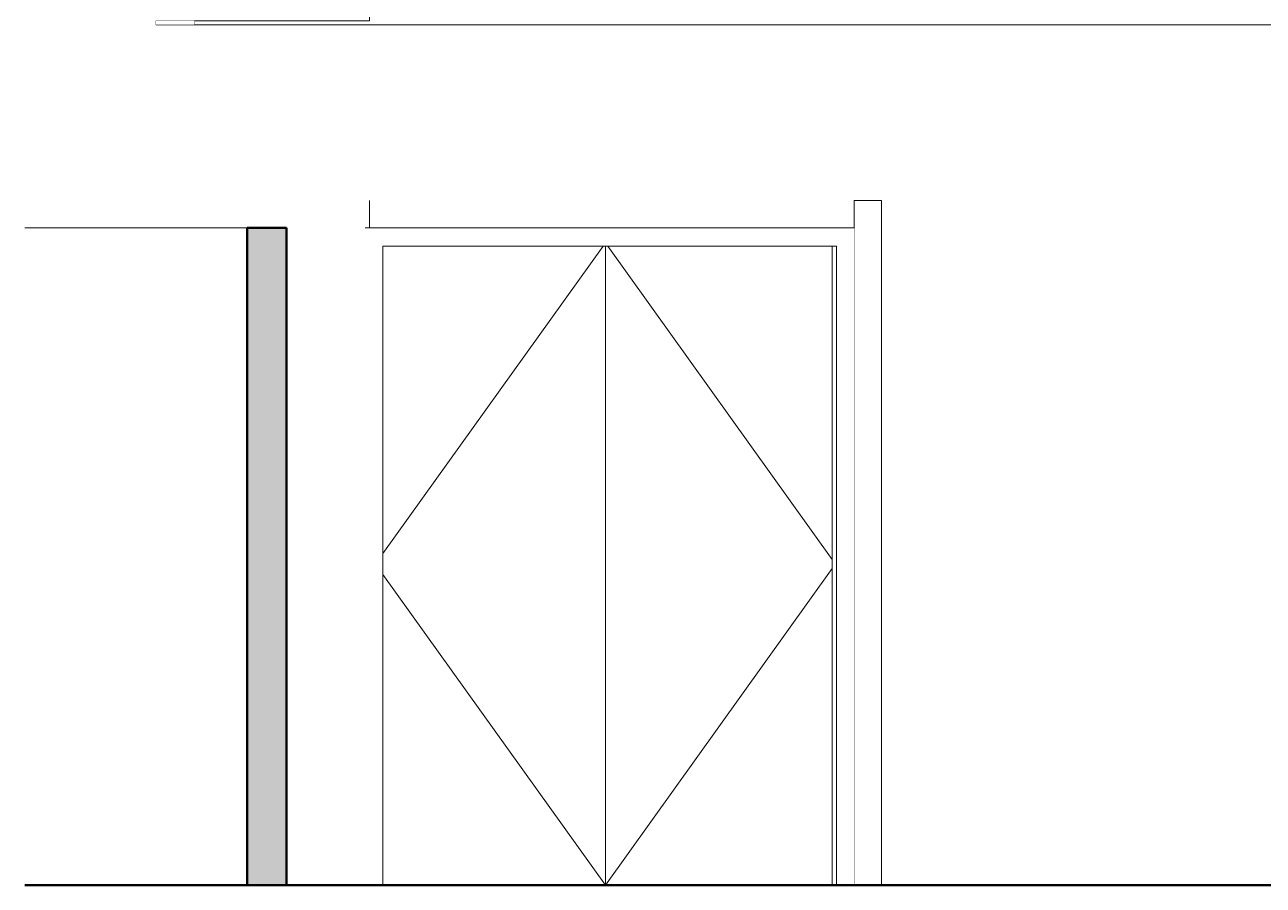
# Model space of a CAD drawing. Header units: millimetres. Extents: x -46169 to 237885, y -84465 to 18123.
# Drawn here: x 164194 to 168719, y -84333 to -81191 of the extents above; entities that cross this region are included whole.
import ezdxf

# ---------------------------------------------------------------- set-up
doc = ezdxf.new("R2010")
doc.units = ezdxf.units.MM
doc.header["$MEASUREMENT"] = 0
doc.linetypes.add('Wipeout_Contour', pattern=[1000, 0, -1000])
for name, color, linetype, lineweight in [('0_Pen_No__85', 8, 'Continuous', 20), ('New_A-25-M_Wall_Ext_Pen_No__87', 8, 'Continuous', 20), ('New_A-25-M_Wall_Int_Pen_No__87', 8, 'Continuous', 20), ('New_ArchiCAD Doors_Pen_No__3', 7, 'Continuous', 18), ('New_ArchiCAD Doors_Pen_No__87', 8, 'Continuous', 20)]:
    doc.layers.add(name, color=color, linetype=linetype, lineweight=lineweight)
for name, color, linetype in [('New_A-20-M_Floor_Slab', 7, 'Continuous'), ('New_A-25-M_Curtain_Wall', 7, 'Continuous'), ('New_A-25-M_Wall_Ext', 7, 'Continuous'), ('New_A-25-M_Wall_Int', 7, 'Continuous'), ('New_ArchiCAD Doors', 7, 'Continuous')]:
    doc.layers.add(name, color=color, linetype=linetype)
for name, color, linetype, lineweight, true_color in [('New_A-20-M_Floor_Slab_Pen_No__29', 7, 'Continuous', 50, 0x2a2a2a), ('New_A-25-M_Wall_Int_Pen_No__107', 7, 'Continuous', 15, 0xa6a6a6), ('New_A-25-M_Wall_Int_Pen_No__27', 7, 'Continuous', 50, 0x2a2a2a)]:
    doc.layers.add(name, color=color, linetype=linetype, lineweight=lineweight, true_color=true_color)

# ---------------------------------------------------------------- blocks, each defined once
blk = doc.blocks.new('Section Elem_199_3', base_point=(129666.7, -84332.6))
at = {"color": 254, "linetype": 'Wipeout_Contour', "lineweight": 0, "ltscale": 1491177.217272884}
blk.add_wipeout([(166924.4, -81190.6), (166924.4, -81932.6), (167225.2, -81932.6), (167225.2, -81832.6), (167324.5, -81832.6), (167324.5, -84332.6), (167446.8, -84332.6), (167446.8, -81190.6)], dxfattribs=at).dxf.layer = 'New_A-25-M_Wall_Int'
at = {"color": 254, "linetype": 'Wipeout_Contour', "lineweight": 0, "ltscale": 742204.683613}
blk.add_wipeout([(166403.2, -81932.6), (166924.4, -81932.6), (166924.4, -81190.6), (166403.2, -81190.6)], dxfattribs=at).dxf.layer = 'New_A-25-M_Wall_Int'
at = {"color": 254, "linetype": 'Wipeout_Contour', "lineweight": 0, "ltscale": 748092.720271}
blk.add_wipeout([(167970.4, -84332.6), (167970.4, -81190.6), (167446.8, -81190.6), (167446.8, -84332.6)], dxfattribs=at).dxf.layer = 'New_A-25-M_Wall_Int'
at = {"layer": 'New_A-25-M_Wall_Int_Pen_No__87', "linetype": 'Continuous'}
blk.add_line((166924.4, -81190.6), (167446.8, -81190.6), dxfattribs=at)
at = {"color": 254, "linetype": 'Wipeout_Contour', "lineweight": 0, "ltscale": 740335.514423}
blk.add_wipeout([(165883.6, -81932.6), (166403.2, -81932.6), (166403.2, -81190.6), (165883.6, -81190.6)], dxfattribs=at).dxf.layer = 'New_A-25-M_Wall_Int'
at = {"color": 254, "linetype": 'Wipeout_Contour', "lineweight": 0, "ltscale": 749973.125791}
blk.add_wipeout([(168495, -81190.6), (167970.4, -81190.6), (167970.4, -84332.6), (168495, -84332.6)], dxfattribs=at).dxf.layer = 'New_A-25-M_Wall_Int'
at = {"layer": 'New_A-25-M_Wall_Int_Pen_No__87', "linetype": 'Continuous'}
for p, q in [((166403.2, -81190.6), (166924.4, -81190.6)), ((167446.8, -81190.6), (167970.4, -81190.6))]:
    blk.add_line(p, q, dxfattribs=at)
at = {"color": 254, "linetype": 'Wipeout_Contour', "lineweight": 0, "ltscale": 923217.993361}
blk.add_wipeout([(165454.2, -81932.6), (165883.6, -81932.6), (165883.6, -81190.6), (165454.2, -81190.6), (165454.2, -81832.6)], dxfattribs=at).dxf.layer = 'New_A-25-M_Wall_Int'
at = {"color": 254, "linetype": 'Wipeout_Contour', "lineweight": 0, "ltscale": 1126813.490399084}
blk.add_wipeout([(169020.3, -81190.6), (168495, -81190.6), (168495, -84332.6), (168917.2, -84332.6), (168917.2, -81332.6), (169020.3, -81332.6)], dxfattribs=at).dxf.layer = 'New_A-25-M_Wall_Int'
at = {"layer": 'New_A-25-M_Wall_Int_Pen_No__87', "linetype": 'Continuous'}
for p, q in [((165454.2, -81190.6), (165883.6, -81190.6)), ((165883.6, -81190.6), (166403.2, -81190.6)), ((167970.4, -81190.6), (168495, -81190.6)), ((168495, -81190.6), (169020.3, -81190.6))]:
    blk.add_line(p, q, dxfattribs=at)
blk = doc.blocks.new('Section Elem_200_3', base_point=(129666.7, -84332.6))
at = {"color": 254, "linetype": 'Wipeout_Contour', "lineweight": 0, "ltscale": 747099.413665}
blk.add_wipeout([(167324.5, -84332.6), (167324.5, -81832.6), (167225.2, -81832.6), (167225.2, -84332.6)], dxfattribs=at).dxf.layer = 'New_A-25-M_Wall_Ext'
at = {"layer": 'New_A-25-M_Wall_Ext_Pen_No__87', "linetype": 'Continuous'}
for p, q in [((167225.2, -81832.6), (167324.5, -81832.6)), ((167225.2, -84332.6), (167225.2, -81832.6)), ((167324.5, -81832.6), (167324.5, -84332.6))]:
    blk.add_line(p, q, dxfattribs=at)
blk = doc.blocks.new('Section Elem_201_3', base_point=(129666.7, -84332.6))
at = {"color": 254, "linetype": 'Wipeout_Contour', "lineweight": 0, "ltscale": 1468493.116552503}
blk.add_wipeout([(164194, -81053.1), (164194, -81932.6), (164680.1, -81932.6), (164680.1, -81190.6), (164673.6, -81190.6), (164673.6, -81175.6), (164680.1, -81175.6), (164680.1, -81053.1)], dxfattribs=at).dxf.layer = 'New_A-25-M_Wall_Int'
at = {"color": 254, "linetype": 'Wipeout_Contour', "lineweight": 0, "ltscale": 1286778.260066165}
blk.add_wipeout([(164680.1, -81175.6), (165195.6, -81175.6), (165195.6, -81073.1), (165092.5, -81073.1), (164973.7, -81073.1), (164973.7, -81053.1), (164680.1, -81053.1)], dxfattribs=at).dxf.layer = 'New_A-25-M_Wall_Int'
at = {"color": 254, "linetype": 'Wipeout_Contour', "lineweight": 0, "ltscale": 1291109.942274004}
blk.add_wipeout([(164680.1, -81932.6), (165006.7, -81932.6), (165150.5, -81932.6), (165150.5, -84332.6), (165195.6, -84332.6), (165195.6, -81190.6), (164680.1, -81190.6)], dxfattribs=at).dxf.layer = 'New_A-25-M_Wall_Int'
at = {"layer": 'New_A-25-M_Wall_Int_Pen_No__87', "linetype": 'Continuous'}
for p, q in [((164673.6, -81190.6), (164673.6, -81175.6)), ((164673.6, -81175.6), (164680.1, -81175.6)), ((164680.1, -81190.6), (164673.6, -81190.6))]:
    blk.add_line(p, q, dxfattribs=at)
at = {"color": 254, "linetype": 'Wipeout_Contour', "lineweight": 0, "ltscale": 920661.335769}
blk.add_wipeout([(165195.6, -81175.6), (165454.1, -81175.6), (165454.1, -81073.1), (165217.1, -81073.1), (165195.6, -81073.1)], dxfattribs=at).dxf.layer = 'New_A-25-M_Wall_Int'
at = {"color": 254, "linetype": 'Wipeout_Contour', "lineweight": 0, "ltscale": 1293423.463000847}
blk.add_wipeout([(165454.2, -81190.6), (165195.6, -81190.6), (165195.6, -84332.6), (165436.7, -84332.6), (165436.7, -81998.6), (165436.7, -81932.6), (165454.2, -81932.6)], dxfattribs=at).dxf.layer = 'New_A-25-M_Wall_Int'
at = {"color": 254, "linetype": 'Wipeout_Contour', "lineweight": 0, "ltscale": 736011.18784}
blk.add_wipeout([(165437.1, -81190.6), (165437.1, -81175.6), (164813.2, -81175.6), (164813.2, -81190.6)], dxfattribs=at).dxf.layer = 'New_A-25-M_Wall_Int'
at = {"layer": 'New_A-25-M_Wall_Int_Pen_No__87', "linetype": 'Continuous'}
for p, q in [((165454.1, -81073.1), (165454.1, -81175.6)), ((164680.1, -81175.6), (165195.6, -81175.6)), ((164813.2, -81190.6), (164813.2, -81175.6)), ((165195.6, -81175.6), (165454.1, -81175.6)), ((164680.1, -81190.6), (165195.6, -81190.6)), ((165195.6, -81190.6), (165454.2, -81190.6))]:
    blk.add_line(p, q, dxfattribs=at)
blk = doc.blocks.new('Section Elem_202_3', base_point=(129666.7, -84332.6))
at = {"layer": 'New_A-25-M_Wall_Int_Pen_No__27', "linetype": 'Continuous'}
blk.add_line((165150.5, -81932.6), (165150.5, -84332.6), dxfattribs=at)
at = {"color": 254, "linetype": 'Wipeout_Contour', "lineweight": 0, "ltscale": 737623.113053}
blk.add_wipeout([(164194, -81932.6), (164194, -84332.6), (165006.7, -84332.6), (165006.7, -81932.6)], dxfattribs=at).dxf.layer = 'New_A-25-M_Wall_Int'
at = {"layer": 'New_A-25-M_Wall_Int_Pen_No__107', "linetype": 'Continuous', "lineweight": 0, "true_color": 0xd2d2d2}
blk.add_hatch(color=254, dxfattribs=at).paths.add_polyline_path([(165006.7, -81932.6), (165006.7, -84332.6), (165150.5, -84332.6), (165150.5, -81932.6)])
at = {"layer": 'New_A-25-M_Wall_Int_Pen_No__27', "linetype": 'Continuous'}
for p, q in [((165006.7, -81932.6), (165006.7, -84332.6)), ((165150.5, -81932.6), (165006.7, -81932.6))]:
    blk.add_line(p, q, dxfattribs=at)
at = {"layer": 'New_A-25-M_Wall_Int_Pen_No__87', "linetype": 'Continuous'}
blk.add_line((165006.7, -81932.6), (164194, -81932.6), dxfattribs=at)
blk = doc.blocks.new('Section Elem_254_3', base_point=(129666.7, -84332.6))
at = {"layer": 'New_A-25-M_Wall_Ext_Pen_No__87', "linetype": 'Continuous'}
for q in [(165453.2, -81832.6), (165454.2, -81932.6)]:
    blk.add_line((165454.2, -81832.6), q, dxfattribs=at)
blk = doc.blocks.new('Section Elem_257_3', base_point=(129666.7, -84332.6))
at = {"color": 254, "linetype": 'Wipeout_Contour', "lineweight": 0, "ltscale": 734641.023869}
blk.add_wipeout([(164673.6, -81190.6), (164813.2, -81190.6), (164813.2, -81175.6), (164673.6, -81175.6)], dxfattribs=at).dxf.layer = 'New_A-25-M_Curtain_Wall'
blk = doc.blocks.new('Section Elem_258_3', base_point=(129666.7, -84332.6))
at = {"color": 254, "linetype": 'Wipeout_Contour', "lineweight": 0, "ltscale": 740785.409286}
blk.add_wipeout([(165436.7, -84332.6), (165501.9, -84332.6), (165501.9, -81998.6), (165436.7, -81998.6)], dxfattribs=at).dxf.layer = 'New_ArchiCAD Doors'
at = {"color": 254, "linetype": 'Wipeout_Contour', "lineweight": 0, "ltscale": 746806.572259}
blk.add_wipeout([(167144.6, -84332.6), (167160, -84332.6), (167160, -81998.6), (167144.6, -81998.6)], dxfattribs=at).dxf.layer = 'New_ArchiCAD Doors'
at = {"color": 254, "linetype": 'Wipeout_Contour', "lineweight": 0, "ltscale": 746950.853754}
blk.add_wipeout([(167225.2, -81998.6), (167160, -81998.6), (167160, -84332.6), (167225.2, -84332.6)], dxfattribs=at).dxf.layer = 'New_ArchiCAD Doors'
at = {"color": 254, "linetype": 'Wipeout_Contour', "lineweight": 0, "ltscale": 1112612.953595727}
blk.add_wipeout([(167225.2, -81932.6), (165436.7, -81932.6), (165436.7, -81998.6), (165501.9, -81998.6), (167160, -81998.6), (167225.2, -81998.6)], dxfattribs=at).dxf.layer = 'New_ArchiCAD Doors'
at = {"layer": 'New_ArchiCAD Doors_Pen_No__3', "linetype": 'Continuous'}
blk.add_line((167224.2, -81932.6), (165438.4, -81932.6), dxfattribs=at)
at = {"layer": 'New_ArchiCAD Doors_Pen_No__87', "linetype": 'Continuous'}
blk.add_line((167225.2, -81932.6), (167224.2, -81932.6), dxfattribs=at)
at = {"color": 254, "linetype": 'Wipeout_Contour', "lineweight": 0, "ltscale": 742356.771974}
blk.add_wipeout([(165501.9, -81998.6), (165501.9, -84332.6), (166315.6, -84332.6), (166315.6, -81998.6)], dxfattribs=at).dxf.layer = 'New_ArchiCAD Doors'
at = {"layer": 'New_ArchiCAD Doors_Pen_No__3', "linetype": 'Continuous'}
blk.add_line((165501.9, -84332.6), (165501.9, -81998.6), dxfattribs=at)
at = {"color": 254, "linetype": 'Wipeout_Contour', "lineweight": 0, "ltscale": 745295.333631}
blk.add_wipeout([(166315.6, -81998.6), (166315.6, -84332.6), (167144.6, -84332.6), (167144.6, -81998.6)], dxfattribs=at).dxf.layer = 'New_ArchiCAD Doors'
at = {"layer": 'New_ArchiCAD Doors_Pen_No__3', "linetype": 'Continuous'}
for p, q in [((166307, -81998.6), (165501.9, -83121.7)), ((165501.9, -81998.6), (167160, -81998.6)), ((166315.6, -84332.6), (166315.6, -81998.6)), ((166324.2, -81998.6), (167144.6, -83143.1)), ((167144.6, -84332.6), (167144.6, -81998.6)), ((167160, -81998.6), (167160, -84332.6)), ((166315.6, -84332.6), (165501.9, -83197.5)), ((166315.6, -84332.6), (167144.6, -83176.1))]:
    blk.add_line(p, q, dxfattribs=at)
blk = doc.blocks.new('Section Elem_259_3', base_point=(129666.7, -84332.6))
at = {"layer": 'New_A-20-M_Floor_Slab_Pen_No__29', "linetype": 'Continuous'}
for p, q in [((164194, -84332.6), (165006.7, -84332.6)), ((165006.7, -84332.6), (165150.5, -84332.6)), ((165150.5, -84332.6), (169176.2, -84332.6))]:
    blk.add_line(p, q, dxfattribs=at)
blk = doc.blocks.new('I-06 Lecture Theatre Elevation_STORY_MARKER', base_point=(129666.7, -84332.6))
at = {"layer": '0_Pen_No__85', "linetype": 'Continuous'}
blk.add_line((164194, -84332.6), (177009.4, -84332.6), dxfattribs=at)

msp = doc.modelspace()

# ---------------------------------------------------------------- block references
at = {"layer": 'New_A-25-M_Wall_Int'}
msp.add_blockref('Section Elem_199_3', (129666.7, -84332.6), dxfattribs=at)

# ---------------------------------------------------------------- next in the draw order: block references
at = {"layer": 'New_A-25-M_Wall_Ext'}
msp.add_blockref('Section Elem_200_3', (129666.7, -84332.6), dxfattribs=at)
at = {"layer": 'New_A-25-M_Wall_Int'}
msp.add_blockref('Section Elem_201_3', (129666.7, -84332.6), dxfattribs=at)

# ---------------------------------------------------------------- next in the draw order: block references
at = {"layer": 'New_A-25-M_Curtain_Wall'}
msp.add_blockref('Section Elem_257_3', (129666.7, -84332.6), dxfattribs=at)
at = {"layer": 'New_A-25-M_Wall_Ext'}
msp.add_blockref('Section Elem_254_3', (129666.7, -84332.6), dxfattribs=at)
at = {"layer": 'New_A-25-M_Wall_Int'}
msp.add_blockref('Section Elem_202_3', (129666.7, -84332.6), dxfattribs=at)

# ---------------------------------------------------------------- next in the draw order: block references
at = {"layer": 'New_ArchiCAD Doors'}
msp.add_blockref('Section Elem_258_3', (129666.7, -84332.6), dxfattribs=at)

# ---------------------------------------------------------------- next in the draw order: block references
at = {"linetype": 'Continuous', "lineweight": 0}
msp.add_blockref('I-06 Lecture Theatre Elevation_STORY_MARKER', (129666.7, -84332.6), dxfattribs=at)
at = {"layer": 'New_A-20-M_Floor_Slab'}
msp.add_blockref('Section Elem_259_3', (129666.7, -84332.6), dxfattribs=at)

doc.saveas('drawing.dxf')
